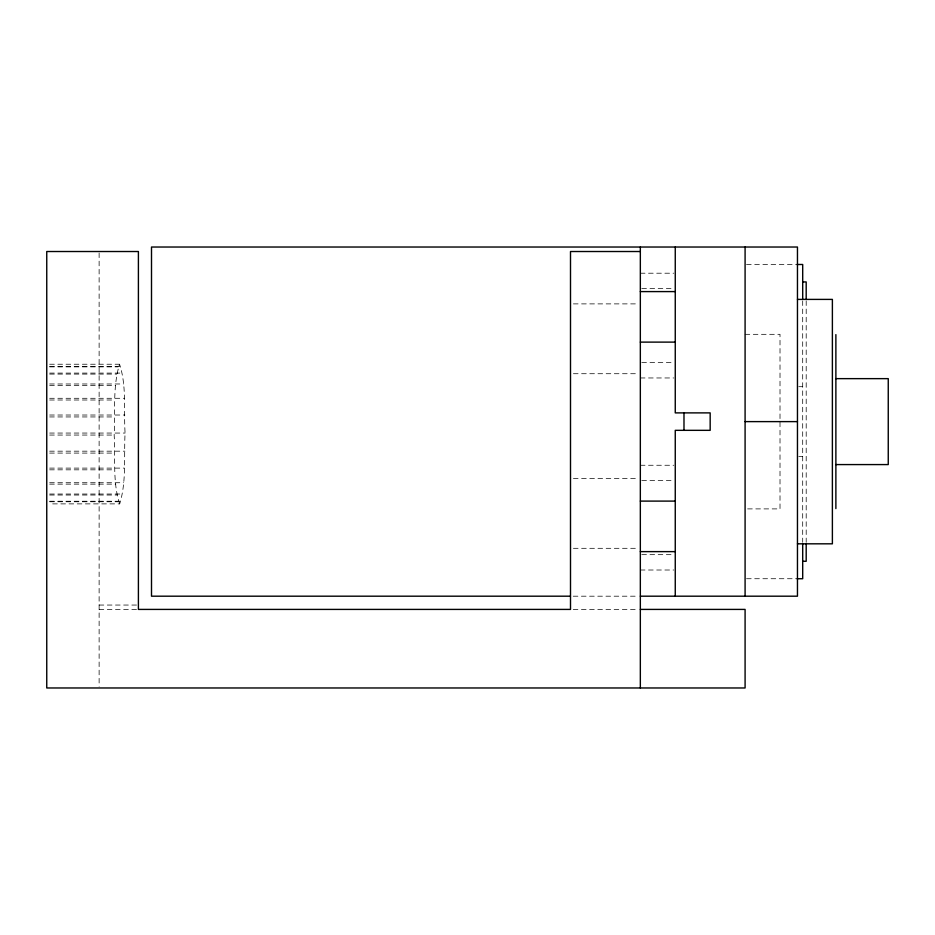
<?xml version="1.0" encoding="UTF-8"?>
<svg xmlns="http://www.w3.org/2000/svg" width="935" height="935" viewBox="0 0 935 935"><rect width="100%" height="100%" fill="white"/><g stroke="black" fill="none" stroke-linecap="round" stroke-linejoin="round"><path stroke-width="0.7" stroke-dasharray="4.67 3.51" d="M119.692 503.883C112.434 482.203 115.589 457.764 114.152 435.055C115.426 411.61 112.574 386.798 119.54 364.229C126.798 385.91 123.642 410.348 125.08 433.057C123.806 456.502 126.657 481.315 119.692 503.883L49.66 503.883M746.527 264.488L796.012 264.488M640.335 273.207L673.796 273.207M641.796 288.553L673.796 288.553M573.412 303.887L637.425 303.887M745.09 334.321L780.012 334.321L780.012 508.897L746.551 508.897M641.796 362.628L673.796 362.628M49.66 364.229L119.54 364.229M49.66 366.356L120.954 366.356M49.66 366.871L118.126 366.871M49.66 373.088L122.286 373.088M573.412 373.719L637.425 373.719M49.66 374.082L116.817 374.082M640.335 377.962L673.796 377.962M49.66 383.981L123.42 383.981M49.66 385.384L115.695 385.384M798.771 386.693L802.697 386.693M49.66 398.287L124.308 398.287M49.66 400.005L114.841 400.005M49.66 415.023L124.881 415.023M49.66 416.94L114.315 416.94M49.66 433.057L125.08 433.057M49.66 435.055L114.152 435.055M49.66 451.173L124.916 451.173M49.66 453.089L114.35 453.089M798.771 456.525L802.697 456.525M640.335 465.256L673.796 465.256M49.66 468.108L124.39 468.108M49.66 469.826L114.923 469.826M573.412 478.475L637.425 478.475M641.796 480.602L673.796 480.602M49.66 482.729L123.537 482.729M49.66 484.131L115.811 484.131M49.66 494.031L122.415 494.031M49.66 495.024L116.945 495.024M49.66 501.242L121.106 501.242M49.66 501.756L118.278 501.756M573.412 548.307L637.425 548.307M641.796 554.665L673.796 554.665M640.335 570.011L673.796 570.011M746.527 578.73L796.012 578.73M573.213 596.191L637.425 596.191M99.122 605.05L138.403 605.05M99.122 609.41L137.059 609.41M573.237 609.41L637.425 609.41M806.192 300.86L806.192 542.358M802.697 300.86L802.697 542.358M99.122 252.976L99.122 686.524"/><path stroke-width="1.4" d="M640.335 251.515L570.502 251.515L570.502 609.41L138.403 609.41L138.403 251.515L46.75 251.515L46.75 687.973L745.09 687.973L745.09 609.41L640.335 609.41M796.947 264.488L802.697 264.488L802.697 299.399M802.697 281.938L806.192 281.938L806.192 299.399M640.335 291.591L675.257 291.591M797.462 299.399L832.384 299.399L832.384 543.819L797.462 543.819M640.335 342.117L675.257 342.117M835.878 378.64L888.25 378.64L888.25 464.578L835.878 464.578M745.09 421.615L797.462 421.615M640.335 501.102L675.257 501.102M640.335 551.627L675.257 551.627M802.697 561.28L806.192 561.28L806.192 543.819M796.947 578.73L802.697 578.73L802.697 543.819M570.292 596.191L151.505 596.191L151.505 247.027L797.462 247.027L797.462 596.191L640.335 596.191M835.878 334.613L835.878 508.605M745.09 247.027L745.09 596.191M683.988 412.884L683.988 430.334M675.257 247.027L675.257 412.884L710.168 412.884L710.168 430.334L675.257 430.334L675.257 596.191M640.335 247.027L640.335 687.973"/></g></svg>
